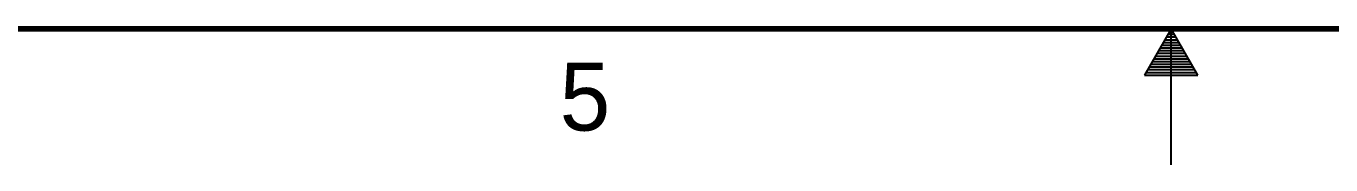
# Model space of a CAD drawing. Header units: inches. Extents: x 0 to 34, y 0 to 22.
# Drawn here: x 12.794 to 17.587, y 0 to 0.51 of the extents above; entities that cross this region are included whole.
import ezdxf

# ---------------------------------------------------------------- set-up
doc = ezdxf.new("R2010")
doc.units = ezdxf.units.IN
doc.header["$LTSCALE"] = 1.87
doc.header["$MEASUREMENT"] = 0
doc.layers.get('0').update_dxf_attribs({"linetype": 'CONTINUOUS'})
doc.styles.get("Standard").update_dxf_attribs({"font": 'txt', "width": 0.8})

msp = doc.modelspace()

# ---------------------------------------------------------------- linework, layer by layer
at = {"color": 2, "linetype": 'CONTINUOUS'}
for p, q in [((17, 0.5), (16.902, 0.3303)), ((16.9885, 0.48), (17.0116, 0.48)), ((16.9942, 0.49), (17.0058, 0.49)), ((17.098, 0.3303), (17, 0.5)), ((17, 0), (17, 0.5)), ((16.9654, 0.44), (17.0347, 0.44)), ((16.9712, 0.45), (17.0289, 0.45)), ((16.9769, 0.46), (17.0231, 0.46)), ((16.9827, 0.47), (17.0173, 0.47)), ((16.9365, 0.39), (17.0635, 0.39)), ((16.9423, 0.4), (17.0578, 0.4)), ((16.9481, 0.41), (17.052, 0.41)), ((16.9538, 0.42), (17.0462, 0.42)), ((16.9596, 0.43), (17.0404, 0.43)), ((16.9076, 0.34), (17.0924, 0.34)), ((16.9134, 0.35), (17.0866, 0.35)), ((16.9192, 0.36), (17.0808, 0.36)), ((16.925, 0.37), (17.0751, 0.37)), ((16.9307, 0.38), (17.0693, 0.38)), ((16.902, 0.3303), (17.098, 0.3303))]:
    msp.add_line(p, q, dxfattribs=at)
at = {"color": 7, "linetype": 'CONTINUOUS', "const_width": 0.02}
msp.add_lwpolyline([(0.5, 0.5), (33.5, 0.5)], dxfattribs=at)

# ---------------------------------------------------------------- texts
at = {"color": 2, "linetype": 'CONTINUOUS'}
msp.add_text('5', height=0.25, dxfattribs=at).set_placement((14.754, 0.1262))

doc.saveas('drawing.dxf')
